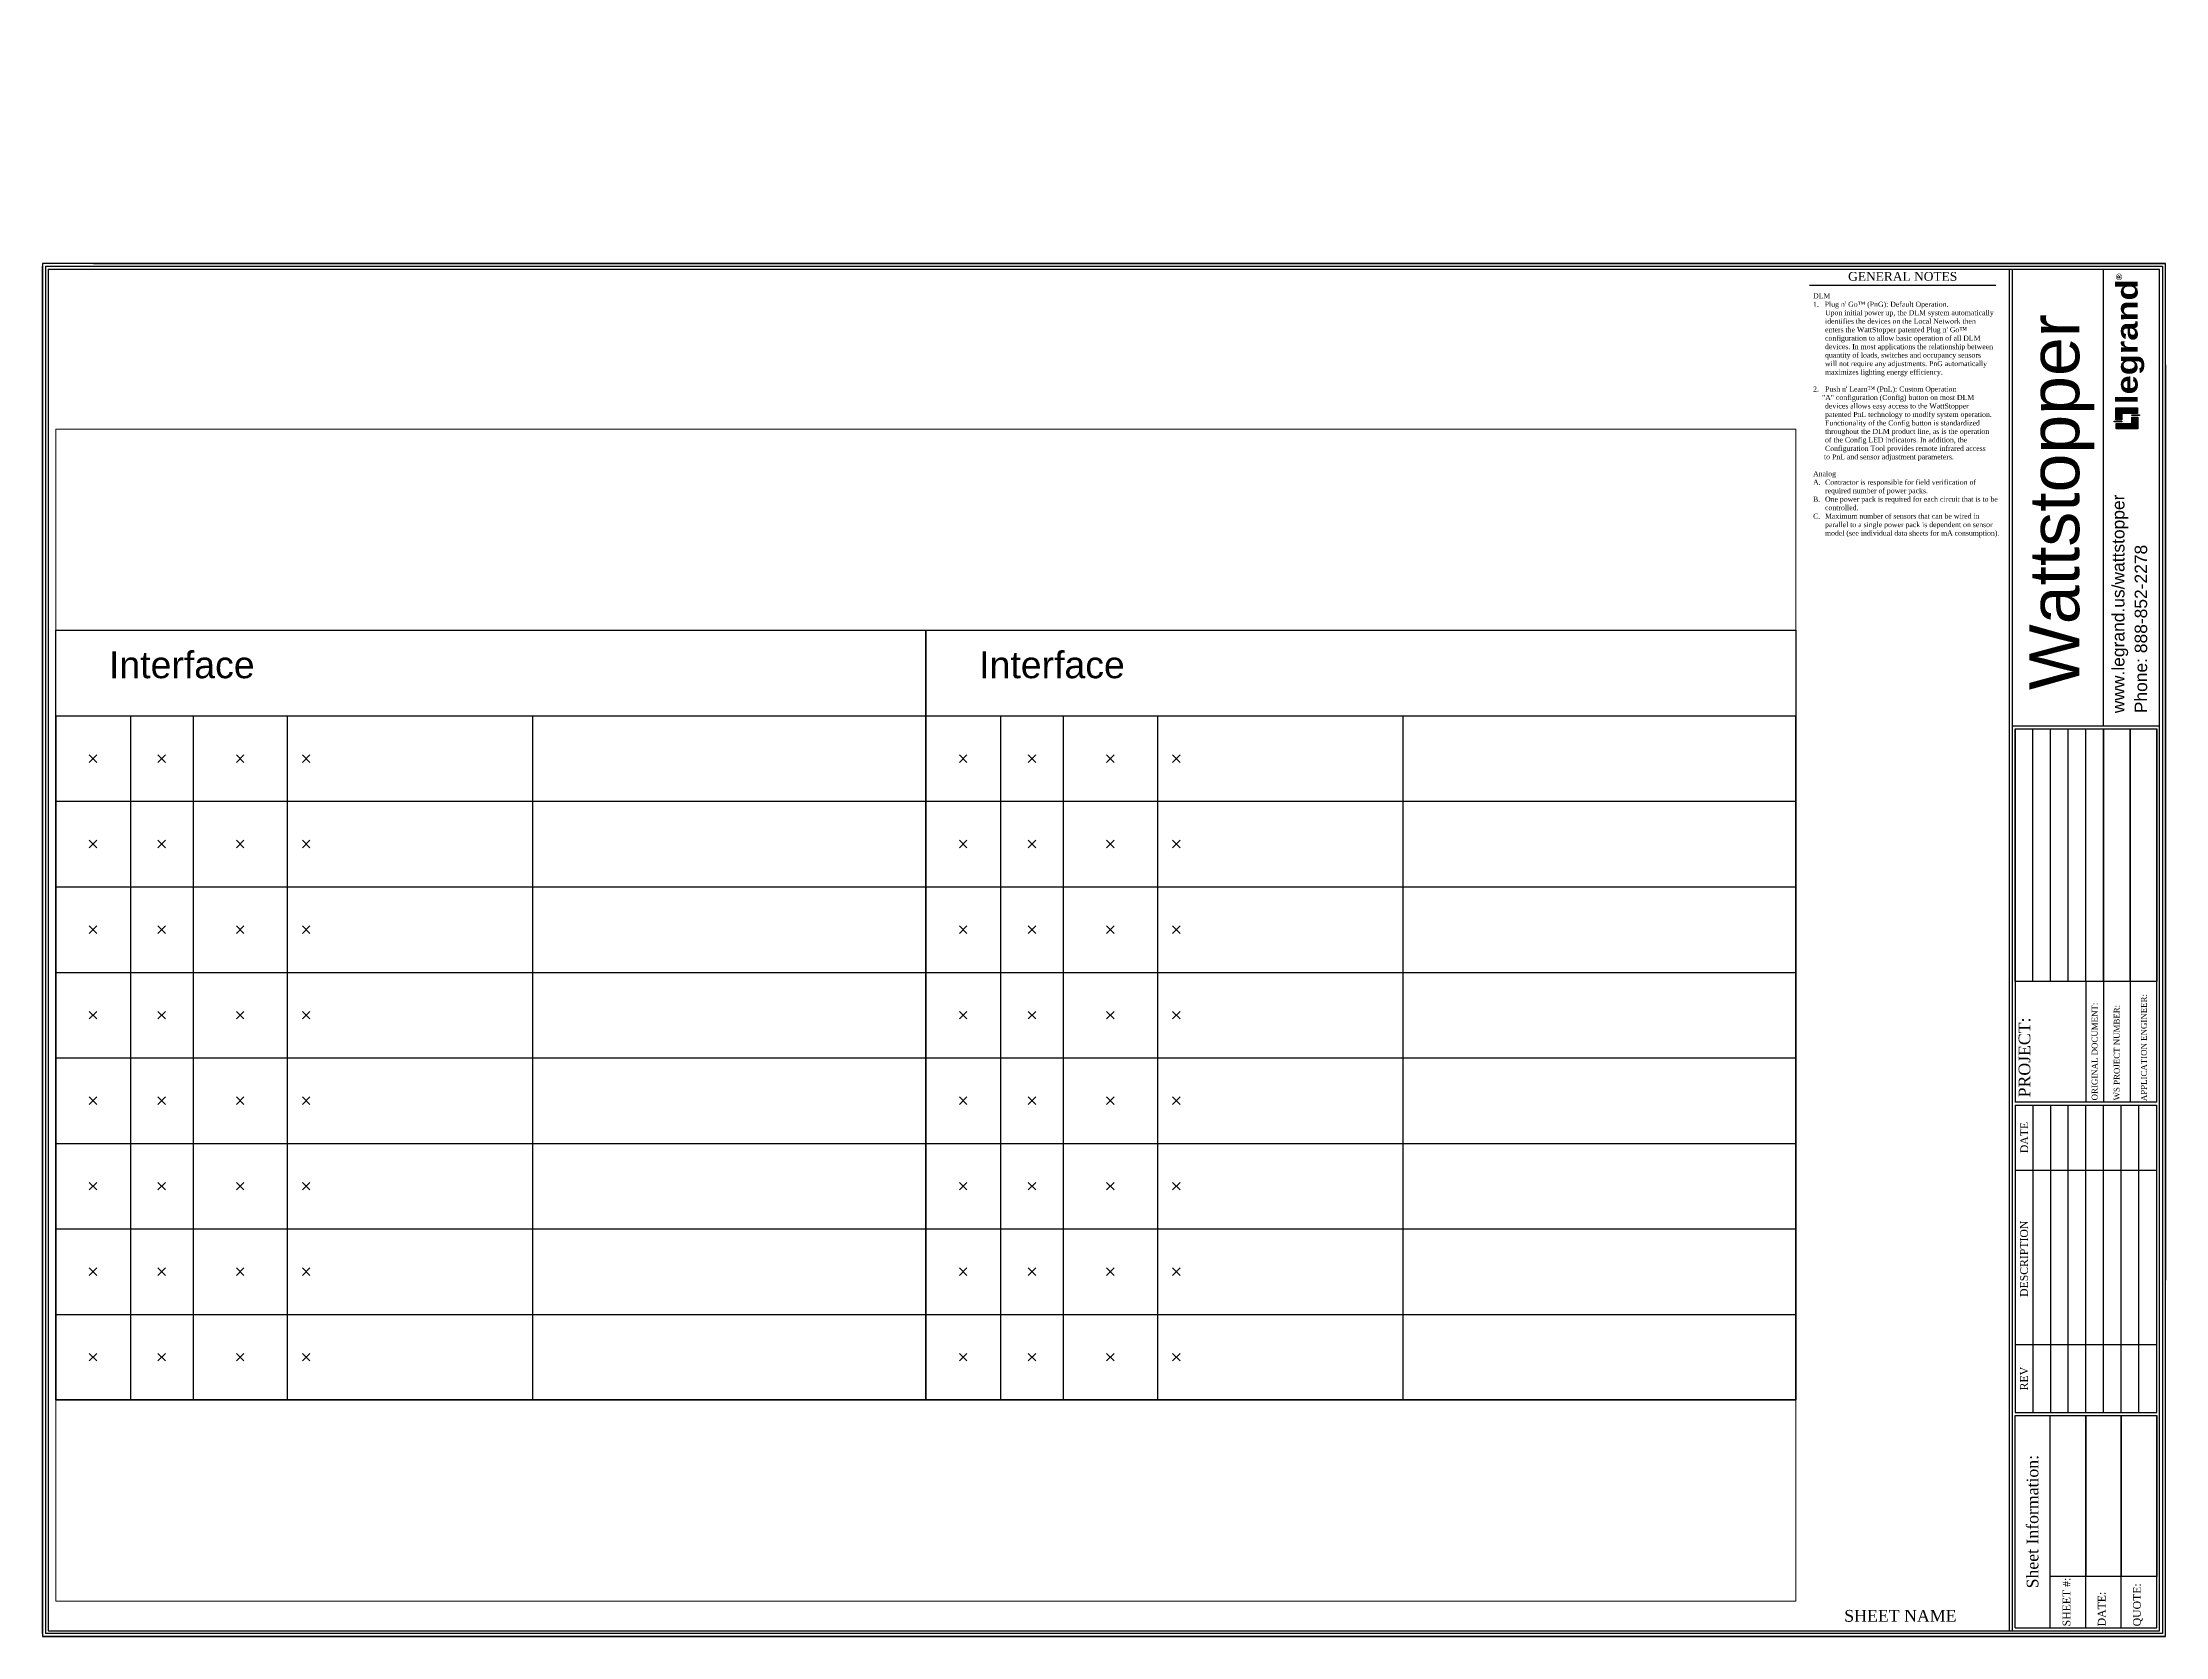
# Paper-space layout 'SHEET-2-22 X 34' of a CAD drawing. Header units: inches. Extents: x 10.6 to 44.6, y 10.8 to 36.3.
# The model-space entities are those that its viewports show. They can reach past a viewport. Long polylines and large blocks are cut down to what shows.
import ezdxf
from ezdxf.enums import TextEntityAlignment as Align

# ---------------------------------------------------------------- set-up
doc = ezdxf.new("R2010")
doc.units = ezdxf.units.IN
doc.header["$MEASUREMENT"] = 0
doc.header["$PDMODE"] = 3
doc.header["$PDSIZE"] = 3
doc.layers.add('_TW_DLM_Analog_Mix', color=160, linetype='Continuous')
doc.layers.add('_WS_WattStopper', color=160, linetype='Continuous')
doc.layers.add('_WS_Insertion_Point', color=1, linetype='Continuous', lineweight=25, plot=False)
doc.layers.add('_WS_Viewport', color=7, linetype='Continuous', plot=False)
doc.styles.add('Arial', font='arial.ttf', dxfattribs={"height": 0.1875})
doc.styles.add('Legrand', font='ariblk.ttf', dxfattribs={"height": 0.1875})
doc.styles.get("Standard").update_dxf_attribs({"font": 'arial.ttf'})
doc.styles.add('WS8th', font='complex.shx', dxfattribs={"height": 0.1875})
doc.styles.add('WSTB', font='times.ttf')

# ---------------------------------------------------------------- blocks, each defined once
blk = doc.blocks.new('*U32')
at = {"layer": '_WS_WattStopper'}
h = blk.add_hatch(color=256, dxfattribs=at)
h.dxf.hatch_style = 1
h.paths.add_polyline_path([(33.556, 19.349), (33.556, 19.537), (33.462, 19.537), (33.462, 19.436), (33.208, 19.436), (33.208, 19.349)])
h.paths.add_polyline_path([(33.461, 19.573), (33.461, 19.56), (33.584, 19.56), (33.584, 19.573)])
h.paths.add_polyline_path([(33.302, 19.459), (33.302, 19.472), (33.178, 19.472), (33.178, 19.459)])
h.paths.add_polyline_path([(33.3, 19.596), (33.554, 19.596), (33.554, 19.683), (33.207, 19.683), (33.207, 19.495), (33.3, 19.495)])
at = {"layer": '_TW_DLM_Analog_Mix', "const_width": 0.0213}
blk.add_lwpolyline([(28.298, 21.649), (31.284, 21.649)], dxfattribs=at)
at = {"layer": '_WS_WattStopper', "linetype": 'Continuous'}
for p, q in [((34, 22), (0, 22)), ((0, 22), (0, 0)), ((0, 0.047), (0, 21.953)), ((0.047, 21.953), (0.047, 0.047)), ((0.047, 21.953), (33.953, 21.953)), ((0.094, 21.906), (33.906, 21.906)), ((0.094, 21.906), (0.094, 0.094)), ((0.817, 22), (34, 22))]:
    blk.add_line(p, q, dxfattribs=at)
at = {"layer": '_WS_WattStopper'}
for p, q in [((31.496, 21.906), (31.496, 0.094)), ((31.543, 21.906), (31.543, 0.094)), ((33.007, 14.592), (33.007, 21.906)), ((33.906, 0.094), (33.906, 21.906)), ((33.953, 21.953), (33.953, 0.047)), ((34, 0), (34, 22)), ((34, 20.373), (34, 5.711)), ((31.543, 14.592), (33.906, 14.592)), ((31.59, 14.545), (33.859, 14.545)), ((31.59, 14.545), (31.59, 8.562)), ((31.874, 10.494), (31.874, 14.545)), ((32.157, 10.494), (32.157, 14.545)), ((32.44, 10.494), (32.44, 14.545)), ((32.724, 10.494), (32.724, 14.545)), ((33.859, 8.562), (33.859, 14.545)), ((32.724, 10.494), (32.724, 8.562)), ((33.007, 10.494), (33.007, 8.562)), ((33.433, 10.494), (33.433, 8.562)), ((33.859, 8.562), (31.59, 8.562)), ((31.59, 8.515), (33.859, 8.515)), ((31.59, 8.515), (31.59, 3.588)), ((31.879, 3.588), (31.879, 8.515)), ((32.161, 3.588), (32.161, 8.515)), ((32.443, 3.588), (32.443, 8.515)), ((32.725, 3.588), (32.725, 8.515)), ((33.007, 3.588), (33.007, 8.515)), ((33.289, 3.588), (33.289, 8.515)), ((33.571, 3.588), (33.571, 8.515)), ((33.859, 3.588), (33.859, 8.515)), ((31.59, 7.474), (33.859, 7.474)), ((31.59, 4.677), (33.859, 4.677)), ((31.59, 3.588), (33.859, 3.588)), ((31.59, 3.541), (33.859, 3.541)), ((31.59, 0.141), (31.59, 3.541)), ((32.154, 0.141), (32.154, 3.541)), ((32.154, 0.141), (32.154, 3.541)), ((32.725, 0.141), (32.725, 3.541)), ((32.725, 0.141), (32.725, 3.541)), ((33.289, 0.141), (33.289, 3.541)), ((33.859, 0.141), (33.859, 3.541)), ((33.859, 0.141), (33.859, 3.541)), ((0, 0), (34, 0)), ((33.953, 0.047), (0.047, 0.047)), ((0.094, 0.094), (33.906, 0.094)), ((31.59, 0.141), (33.859, 0.141)), ((34, 0), (0, 0))]:
    blk.add_line(p, q, dxfattribs=at)
for points in [[(33.302, 19.472), (33.302, 19.459), (33.178, 19.459), (33.178, 19.472)], [(33.3, 19.596), (33.3, 19.495), (33.207, 19.495), (33.207, 19.683), (33.554, 19.683), (33.554, 19.596)], [(33.462, 19.436), (33.462, 19.537), (33.556, 19.537), (33.556, 19.349), (33.208, 19.349), (33.208, 19.436)], [(33.461, 19.56), (33.461, 19.573), (33.584, 19.573), (33.584, 19.56)], [(31.59, 14.545), (33.007, 14.545), (33.007, 10.494), (31.59, 10.494)], [(33.007, 14.545), (33.433, 14.545), (33.433, 10.494), (33.007, 10.494)], [(33.433, 14.545), (33.859, 14.545), (33.859, 10.494), (33.433, 10.494)]]:
    blk.add_lwpolyline(points, close=True, dxfattribs=at)
for points in [[(32.725, 3.541), (32.725, 0.962), (32.154, 0.962), (32.154, 3.541)], [(33.289, 3.541), (33.289, 0.962), (32.725, 0.962), (32.725, 3.541)], [(33.859, 3.541), (33.859, 0.962), (33.289, 0.962), (33.289, 3.541)]]:
    blk.add_lwpolyline(points, dxfattribs=at)
at = {"insert": (13.845, 25.539), "char_height": 0.18, "attachment_point": 6}
blk.add_mtext('\\A1;', dxfattribs=at)
at = {"layer": '_TW_DLM_Analog_Mix', "style": 'WSTB'}
blk.add_text('GENERAL NOTES', height=0.14221, dxfattribs=at).set_placement((29.791, 21.72), align=Align.CENTER)
at = {"layer": '_TW_DLM_Analog_Mix', "linetype": 'Continuous', "insert": (28.356, 21.521), "char_height": 0.081447, "width": 2.86234, "attachment_point": 1, "style": 'WSTB'}
blk.add_mtext('DLM\\P1.   Plug n\' Go™ (PnG): Default Operation. \\P\\pl0.1912,t0.1912;Upon initial power up, the DLM system automatically identifies the devices on the Local Network then enters the WattStopper patented Plug n\' Go™ configuration to allow basic operation of all DLM devices. In most applications the relationship between quantity of loads, switches and occupancy sensors will not require any adjustments. PnG automatically maximizes lighting energy efficiency.\\P\\pl0;\\P\\pi-0.1912,l0.1912;2.^IPush n\' Learn™ (PnL): Custom Operation  \\P\\pi-0.0478;"A" configuration (Config) button on most DLM devices allows easy access to the WattStopper patented PnL technology to modify system operation. Functionality of the Config button is standardized throughout the DLM product line, as is the operation of the Config LED indicators. In addition, the Configuration Tool provides remote infrared access \\P to PnL and sensor adjustment parameters.\\P\\P\\pi0,l0,tz;Analog\\P\\pi-0.19119,l0.19119,t0.19119,0.28678;A.^IContractor is responsible for field verification of \\P\\pi0,t0.28678;required number of power packs.\\P\\pi-0.19119,t0.19119,0.28678;B.^IOne power pack is required for each circuit that is to be \\P\\pi0,t0.28678;controlled.\\P\\pi-0.19119,t0.19119,0.28678;C.^IMaximum number of sensors that can be wired in \\P\\pi0,t0.28678;parallel to a single power pack is dependent on sensor \\Pmodel (see individual data sheets for mA consumption).', dxfattribs=at)
at = {"layer": '_WS_WattStopper', "style": 'Legrand'}
blk.add_text('®', height=0.094, rotation=90, dxfattribs=at).set_placement((33.304, 21.728))
blk.add_text('legrand', height=0.3457, rotation=90, dxfattribs=at).set_placement((33.381, 19.746), align=Align.MIDDLE_LEFT)
at = {"layer": '_WS_WattStopper', "rotation": 90}
for s, width, gutter_width, heights, insert, char_height, attachment_point, style in [('\\A2;{\\fArial|b0|i0|c0|p34;\\H5.3333x;Wattstopper}', 0.68888, 0.938, [0], (32.339, 18.176), 0.15, 5, 'Arial'), ('\\A2;{\\fArial|b0|i0|c0|p34;\\H5.3333x;www.legrand.us/wattstopper}', 6.42662, 0.938, [0], (33.273, 14.793), 0.03743, 4, 'WS8th'), ('\\A2;{\\fArial|b0|i0|c0|p34;\\H5.3333x;Phone: 888-852-2278}', 6.42662, 0.938, [0], (33.607, 14.793), 0.03743, 4, 'WS8th'), ('APPLICATION ENGINEER:', 1.86507, 1, [0.103], (33.607, 8.578), 0.09396, 1, 'WSTB'), ('PROJECT:', 1.42207, 1, [0], (31.647, 9.278), 0.188, 2, 'WSTB'), ('ORIGINAL DOCUMENT:', 1.87558, 1, [0], (32.818, 8.59), 0.09399, 1, 'WSTB'), ('WS PROJECT NUMBER:', 1.87558, 1, [0], (33.172, 8.59), 0.09399, 1, 'WSTB'), ('DATE', 0.92998, 1, [0], (31.738, 7.995), 0.1244, 5, 'WSTB'), ('DESCRIPTION', 0.92998, 1, [0], (31.735, 6.052), 0.12436, 5, 'WSTB'), ('REV', 0.92998, 1, [0], (31.735, 4.133), 0.1244, 5, 'WSTB'), ('Sheet Information:', 2.39584, 1, [0], (31.872, 1.841), 0.188, 5, 'WSTB'), ('SHEET #:', 3.24622, 1, [0], (32.352, 0.164), 0.1244, 1, 'WSTB'), ('DATE:', 3.24622, 1, [0], (32.916, 0.164), 0.1244, 1, 'WSTB'), ('QUOTE:', 3.24622, 1, [0], (33.48, 0.164), 0.1244, 1, 'WSTB')]:
    blk.add_mtext_dynamic_manual_height_columns(s, width=width, gutter_width=gutter_width, heights=heights, dxfattribs=dict(at, insert=insert, char_height=char_height, attachment_point=attachment_point, style=style))
at = {"layer": '_WS_WattStopper', "style": 'WSTB'}
for tag, height, p in [('PROJECT1', 0.141, (31.732, 12.519)), ('PROJECT2', 0.141, (32.015, 12.519)), ('PROJECT3', 0.141, (32.299, 12.519)), ('PROJECT4', 0.141, (32.582, 12.519)), ('DOCUMENT', 0.141, (32.865, 12.519)), ('PRJB', 0.141, (33.22, 12.519)), ('NAME', 0.141, (33.646, 12.519)), ('REVISION_1', 0.089, (32.02, 7.995)), ('REVISION_2', 0.089, (32.302, 7.995)), ('REVISION_3', 0.089, (32.584, 7.995)), ('REVISION_4', 0.089, (32.866, 7.995)), ('REVISION_5', 0.089, (33.145, 7.995)), ('REVISION_6', 0.089, (33.43, 7.995)), ('REVISION_7', 0.089, (33.712, 7.995)), ('REVISION_1_DESC', 0.089, (32.02, 6.052)), ('REVISION_2_DESC', 0.089, (32.302, 6.052)), ('REVISION_3_DESC', 0.089, (32.584, 6.052)), ('REVISION_4_DESC', 0.089, (32.866, 6.052)), ('REVISION_5_DESC', 0.089, (33.148, 6.052)), ('REVISION_6_DESC', 0.089, (33.43, 6.052)), ('SHEET', 0.141, (32.436, 2.252)), ('DATE', 0.141, (33.007, 2.252)), ('QUOTE', 0.141, (33.571, 2.252))]:
    blk.add_attdef(tag, text='', height=height, rotation=90, dxfattribs=at).set_placement(p, align=Align.MIDDLE_CENTER)
blk = doc.blocks.new('*U14')
for p, q in [((-346.4, 0), (346.4, 0)), ((-346.4, 0), (-346.4, -68.1)), ((-287, 0), (-287, -68.1)), ((-237, 0), (-237, -68.1)), ((-162, 0), (-162, -68.1)), ((33.3, 0), (33.3, -68.1)), ((346.4, -68.1), (346.4, 0)), ((-346.4, -68.1), (346.4, -68.1))]:
    blk.add_line(p, q)
blk = doc.blocks.new('*U15')
at = {"color": 0, "linetype": 'ByBlock', "lineweight": -2, "transparency": 16777216}
for p in [(0, 0), (0, -68.1), (0, -136.3), (0, -204.4), (0, -272.5), (0, -340.6), (0, -408.8), (0, -476.9)]:
    blk.add_blockref('*U14', p, dxfattribs=at)
blk = doc.blocks.new('*U16')
for p, q in [((-346.4, 0), (346.4, 0)), ((-346.4, 0), (-346.4, -68.1)), ((-287, 0), (-287, -68.1)), ((-237, 0), (-237, -68.1)), ((-162, 0), (-162, -68.1)), ((33.3, 0), (33.3, -68.1)), ((346.4, -68.1), (346.4, 0)), ((-346.4, -68.1), (346.4, -68.1))]:
    blk.add_line(p, q)
blk = doc.blocks.new('*U17')
at = {"color": 0, "linetype": 'ByBlock', "lineweight": -2, "transparency": 16777216}
for p in [(0, 0), (0, -68.1), (0, -136.3), (0, -204.4), (0, -272.5), (0, -340.6), (0, -408.8), (0, -476.9)]:
    blk.add_blockref('*U16', p, dxfattribs=at)
blk = doc.blocks.new('*U45')
for p in [(-316.7, -34.1), (-262, -34.1), (-199.5, -34.1), (-147, -34.1)]:
    blk.add_point(p)
blk = doc.blocks.new('*U46')
at = {"layer": '_WS_Insertion_Point', "color": 0, "linetype": 'ByBlock', "lineweight": -2, "transparency": 16777216}
for p in [(0, 0), (0, -68.1254), (0, -136.2508), (0, -204.3762), (0, -272.5016), (0, -340.627), (0, -408.7524), (0, -476.8778)]:
    blk.add_blockref('*U45', p, dxfattribs=at)
blk = doc.blocks.new('*U47')
for p in [(-316.7, -34.1), (-262, -34.1), (-199.5, -34.1), (-147, -34.1)]:
    blk.add_point(p)
blk = doc.blocks.new('*U48')
at = {"layer": '_WS_Insertion_Point', "color": 0, "linetype": 'ByBlock', "lineweight": -2, "transparency": 16777216}
for p in [(0, 0), (0, -68.1254), (0, -136.2508), (0, -204.3762), (0, -272.5016), (0, -340.627), (0, -408.7524), (0, -476.8778)]:
    blk.add_blockref('*U47', p, dxfattribs=at)

msp = doc.modelspace()

# ---------------------------------------------------------------- linework, layer by layer
for points in [[(1457.8, 0), (2150.6, 0), (2150.6, -613.1), (1457.8, -613.1)], [(2150.6, 0), (2843.5, 0), (2843.5, -613.1), (2150.6, -613.1)]]:
    msp.add_lwpolyline(points, close=True)

# ---------------------------------------------------------------- block references
for name, p in [('*U15', (1804.2, -68.1)), ('*U17', (2497.1, -68.1))]:
    msp.add_blockref(name, p)
at = {"layer": '_WS_Insertion_Point'}
for name, p in [('*U46', (1804.2, -68.1)), ('*U48', (2497.1, -68.1))]:
    msp.add_blockref(name, p, dxfattribs=at)

# ---------------------------------------------------------------- texts
for p in [(1500.2, -38.2), (2193.1, -38.2)]:
    msp.add_text('Interface', height=21.34).set_placement(p)

psp = doc.layouts.new('SHEET-2-22 X 34')

# ---------------------------------------------------------------- block references
at = {"layer": '_WS_WattStopper'}
psp.add_blockref('*U32', (10.608, 10.751), dxfattribs=at)

# ---------------------------------------------------------------- texts
at = {"layer": '_WS_WattStopper', "insert": (41.261, 11.082), "char_height": 0.1888, "attachment_point": 6, "style": 'WSTB'}
psp.add_mtext_dynamic_manual_height_columns('SHEET NAME', width=9.45534, gutter_width=45, heights=[0], dxfattribs=at)

# ---------------------------------------------------------------- viewports
at = {"layer": '_WS_Viewport'}
psp.add_viewport(center=(24.755, 20.707), size=(27.87, 18.77866), view_center_point=(2150.634, -306.564), view_height=933.72289, dxfattribs=at)

doc.saveas('drawing.dxf')
